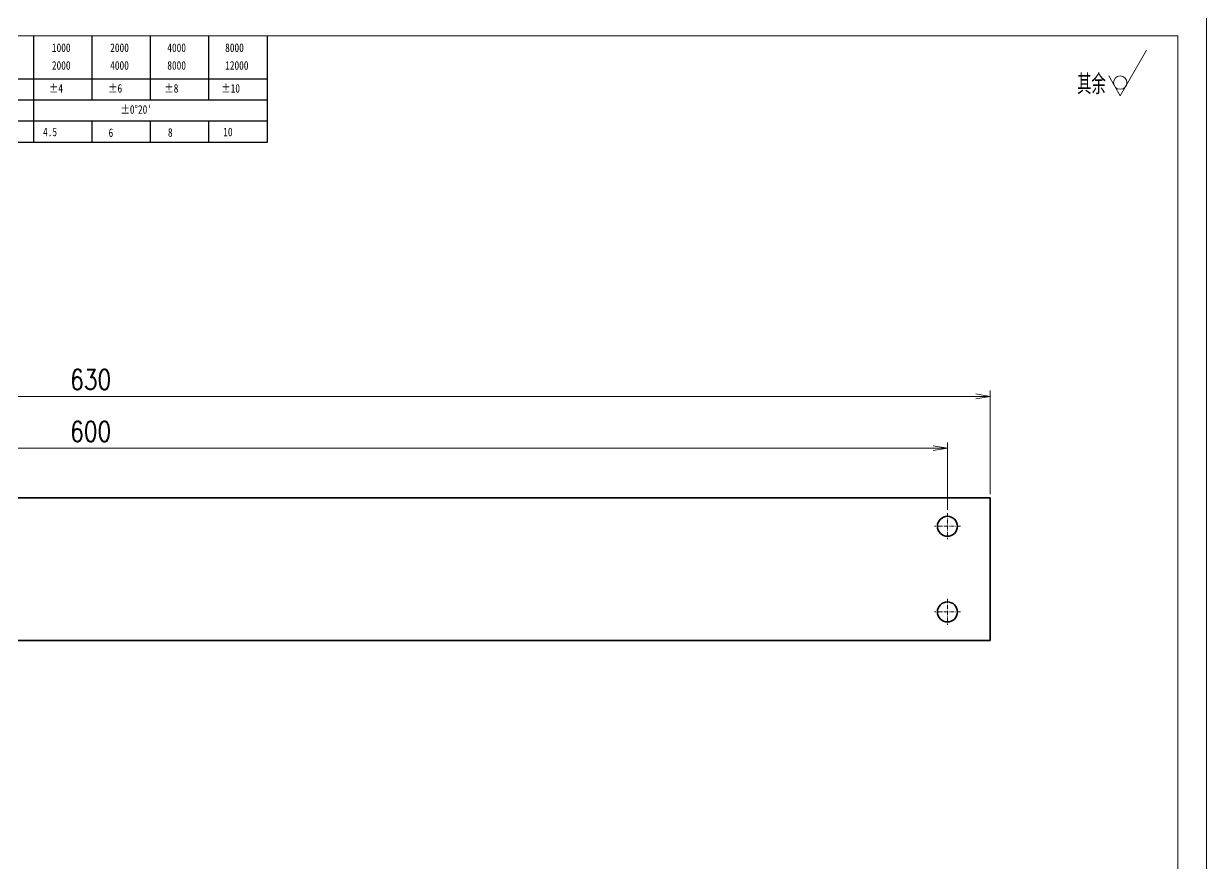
# Model space of a CAD drawing. Header units: millimetres. Extents: x 1333 to 58474, y -42879 to 3618.
# Drawn here: x 54930.9 to 55345.1, y 2886.9 to 3181 of the extents above; entities that cross this region are included whole.
import ezdxf

# ---------------------------------------------------------------- set-up
doc = ezdxf.new("R2010")
doc.units = ezdxf.units.MM
doc.header["$LTSCALE"] = 0.5
for name, pattern in [('AM_ISO08W050x2', [9, 6, -0.75, 1.5, -0.75]), ('DASHDOT', [18.5, 12, -3, 0.5, -3]), ('DOT2', [0.125, 0, -0.125])]:
    doc.linetypes.add(name, pattern=pattern)
for name, color, linetype, lineweight in [('中心线', 2, 'AM_ISO08W050x2', 18), ('图框', 7, 'Continuous', 18), ('标注线', 3, 'Continuous', 18)]:
    doc.layers.add(name, color=color, linetype=linetype, lineweight=lineweight)
doc.layers.add('图\\M+19E79\\M+195B6\\M+18E9A', color=7, linetype='Continuous')
doc.layers.add('打印', color=7, linetype='Continuous', lineweight=15, plot=False)
doc.layers.add('打印-禁用', color=7, linetype='Continuous', lineweight=15, plot=False)
doc.styles.add('DIM', font='romans.shx', dxfattribs={"width": 0.8, "bigfont": 'bigfont.shx'})
doc.styles.add('国标', font='simfang.ttf', dxfattribs={"width": 0.8})
doc.styles.add('机械长仿宋', font='gbenor.shx', dxfattribs={"height": 1, "bigfont": 'gbcbig.shx'})
doc.dimstyles.new('DEH 1-2$0', dxfattribs={"dimscale": 2, "dimtxt": 3.5, "dimasz": 2.5, "dimexe": 1, "dimexo": 0.625, "dimgap": 1.2, "dimtad": 1, "dimdsep": 46, "dimtxsty": 'DIM', "dimblk": 'OPEN', "dimcen": 0, "dimclrd": 8, "dimclre": 8, "dimclrt": 2, "dimazin": 2, "dimtfac": 0.5, "dimtmove": 0, "dimatfit": 3, "dimldrblk": 'OPEN', "dimfxl": 0, "dimtolj": 2, "dimlwd": 13, "dimlwe": 13, "dimarcsym": 0})

# ---------------------------------------------------------------- blocks, each defined once
blk = doc.blocks.new('GZDEH零件A3图框V01版')
at = {"layer": '图\\M+19E79\\M+195B6\\M+18E9A', "color": 9}
for p, q in [((3072.2, -1561.98), (3072.2, -1554.46)), ((3082.42, -1561.98), (3082.42, -1554.46)), ((3092.64, -1561.98), (3092.64, -1554.46)), ((3102.86, -1561.98), (3102.86, -1554.46)), ((3113.09, -1573.08), (3113.09, -1554.46)), ((2996.09, -1561.98), (3113.09, -1561.98)), ((3072.2, -1573.08), (3072.2, -1561.98)), ((3082.42, -1565.68), (3082.42, -1561.98)), ((3092.64, -1565.68), (3092.64, -1561.98)), ((3102.86, -1565.68), (3102.86, -1561.98)), ((2996.09, -1565.68), (3113.09, -1565.68)), ((2996.09, -1569.38), (3113.09, -1569.38)), ((3082.42, -1573.08), (3082.42, -1569.48)), ((3092.64, -1573.08), (3092.64, -1569.38)), ((3102.86, -1573.08), (3102.86, -1569.38)), ((2990.09, -1573.08), (3113.09, -1573.08))]:
    blk.add_line(p, q, dxfattribs=at)
at = {"layer": '图框', "linetype": 'Continuous'}
for p, q in [((3272.49, -1554.46), (2882.49, -1554.46)), ((3272.49, -1832.96), (3272.49, -1554.46))]:
    blk.add_line(p, q, dxfattribs=at)
at = {"layer": '打印-禁用', "linetype": 'Continuous'}
blk.add_line((3277.49, -1846.46), (3277.49, -1549.46), dxfattribs=at)
at = {"layer": '图\\M+19E79\\M+195B6\\M+18E9A', "color": 9, "style": '国标', "width": 0.8}
for s, p in [('1000', (3075.36, -1557.31)), ('2000', (3085.57, -1557.31)), ('4000', (3095.57, -1557.31)), ('8000', (3105.7, -1557.31)), ('2000', (3075.36, -1560.41)), ('4000', (3085.57, -1560.41)), ('8000', (3095.57, -1560.41)), ('12000', (3105.7, -1560.41)), ('±4', (3074.85, -1564.42)), ('±6', (3085.22, -1564.42)), ('±8', (3095.06, -1564.42)), ('±10', (3105.02, -1564.42)), ("±0%%D20'", (3087.38, -1568.12)), ('4.5', (3073.82, -1572.05)), ('6', (3085.28, -1572.19)), ('8', (3095.68, -1572.15)), ('10', (3105.36, -1572.06))]:
    blk.add_text(s, height=1.5, dxfattribs=at).set_placement(p)
blk = doc.blocks.new('DEH A3')
at = {"layer": '图框'}
blk.add_blockref('GZDEH零件A3图框V01版', (-2857.49, 1846.46), dxfattribs=at)
blk = doc.blocks.new('FINISHER_NON')
at = {"layer": '标注线'}
for p, q in [((0, 0), (4.62, 8)), ((-2.02, 3.5), (0, 0))]:
    blk.add_line(p, q, dxfattribs=at)
blk.add_circle((0, 2.33), 1.17, dxfattribs=at)
blk = doc.blocks.new('其余不去材料')
at = {"layer": '标注线'}
blk.add_blockref('FINISHER_NON', (0, 0), dxfattribs=at)
at = {"layer": '标注线', "color": 7, "linetype": 'DOT2', "style": '机械长仿宋'}
blk.add_text('其余', height=3.5, dxfattribs=at).set_placement((-7.56, 0.3))
blk = doc.blocks.new('_Open')
at = {"color": 0, "linetype": 'ByBlock', "lineweight": -2}
for p, q in [((-1, 0.167), (0, 0)), ((-1, -0.167), (0, 0)), ((0, 0), (-1, 0))]:
    blk.add_line(p, q, dxfattribs=at)
blk = doc.blocks.new('*D11')
at = {"layer": 'Defpoints', "color": 0, "transparency": 16777216}
for p in [(55254.39, 3032.29), (54654.39, 3009.5), (55254.39, 3009.5)]:
    blk.add_point(p, dxfattribs=at)
at = {"layer": '标注线', "color": 8, "lineweight": 13, "transparency": 16777216}
for p, q in [((54654.39, 3010.75), (54654.39, 3034.29)), ((54659.39, 3032.29), (55249.39, 3032.29)), ((55254.39, 3010.75), (55254.39, 3034.29))]:
    blk.add_line(p, q, dxfattribs=at)
at = {"layer": '标注线', "color": 8, "lineweight": 13, "transparency": 16777216, "xscale": 5, "yscale": 5, "zscale": 5, "rotation": 180}
blk.add_blockref('_Open', (54654.39, 3032.29), dxfattribs=at)
at = {"layer": '标注线', "color": 8, "lineweight": 13, "transparency": 16777216, "xscale": 5, "yscale": 5, "zscale": 5}
blk.add_blockref('_Open', (55254.39, 3032.29), dxfattribs=at)
at = {"layer": '标注线', "color": 2, "transparency": 16777216, "insert": (54954.39, 3038.19), "char_height": 7, "attachment_point": 5, "style": 'DIM'}
blk.add_mtext('\\A2;600', dxfattribs=at)
blk = doc.blocks.new('*D15')
at = {"layer": 'Defpoints', "color": 0, "transparency": 16777216}
for p in [(55269.39, 3050.46), (54639.39, 3014.95), (55269.39, 3014.95)]:
    blk.add_point(p, dxfattribs=at)
at = {"layer": '标注线', "color": 8, "lineweight": 13, "transparency": 16777216}
for p, q in [((54639.39, 3016.2), (54639.39, 3052.46)), ((55269.39, 3016.2), (55269.39, 3052.46)), ((54644.39, 3050.46), (55264.39, 3050.46))]:
    blk.add_line(p, q, dxfattribs=at)
at = {"layer": '标注线', "color": 8, "lineweight": 13, "transparency": 16777216, "xscale": 5, "yscale": 5, "zscale": 5, "rotation": 180}
blk.add_blockref('_Open', (54639.39, 3050.46), dxfattribs=at)
at = {"layer": '标注线', "color": 8, "lineweight": 13, "transparency": 16777216, "xscale": 5, "yscale": 5, "zscale": 5}
blk.add_blockref('_Open', (55269.39, 3050.46), dxfattribs=at)
at = {"layer": '标注线', "color": 2, "transparency": 16777216, "insert": (54954.39, 3056.36), "char_height": 7, "attachment_point": 5, "style": 'DIM'}
blk.add_mtext('\\A2;630', dxfattribs=at)

msp = doc.modelspace()

# ---------------------------------------------------------------- linework, layer by layer
at = {"color": 7, "lineweight": 35}
for p, q in [((54639.389, 3014.952), (55269.389, 3014.952)), ((55269.389, 2964.952), (55269.389, 3014.952)), ((55269.389, 2964.952), (54639.389, 2964.952))]:
    msp.add_line(p, q, dxfattribs=at)
for centre in [(55254.389, 3004.952), (55254.389, 2974.952)]:
    msp.add_circle(centre, 3.5, dxfattribs=at)
at = {"layer": '中心线', "linetype": 'DASHDOT', "lineweight": 13, "ltscale": 0.2275}
for p, q in [((55254.389, 3009.502), (55254.389, 3000.402)), ((55258.939, 3004.952), (55249.839, 3004.952)), ((55254.389, 2979.502), (55254.389, 2970.402)), ((55258.939, 2974.952), (55249.839, 2974.952))]:
    msp.add_line(p, q, dxfattribs=at)
at = {"layer": '打印'}
msp.add_lwpolyline([(54505.059, 3186.777), (55345.059, 3186.777), (55345.059, 2592.777), (54505.059, 2592.777)], close=True, dxfattribs=at)

# ---------------------------------------------------------------- block references
at = {"layer": '图框', "xscale": 2, "yscale": 2, "zscale": 2}
msp.add_blockref('DEH A3', (54505.059, 2592.777), dxfattribs=at)
at = {"layer": '标注线', "xscale": 2, "yscale": 2, "zscale": 2}
msp.add_blockref('其余不去材料', (55314.912, 3155.695), dxfattribs=at)

# ---------------------------------------------------------------- dimensions: what is measured, and where the dimension line sits
at = {"layer": '标注线'}
for base, p1, p2, picture, middle in [((55269.389, 3050.465), (54639.389, 3014.952), (55269.389, 3014.952), '*D15', (54954.389, 3056.365)), ((55254.389, 3032.285), (54654.389, 3009.502), (55254.389, 3009.502), '*D11', (54954.389, 3038.185))]:
    dim = msp.add_linear_dim(base=base, p1=p1, p2=p2, dimstyle='DEH 1-2$0', dxfattribs=at)
    dim.commit()
    dim.dimension.update_dxf_attribs({"geometry": picture, "text_midpoint": middle})

doc.saveas('drawing.dxf')
